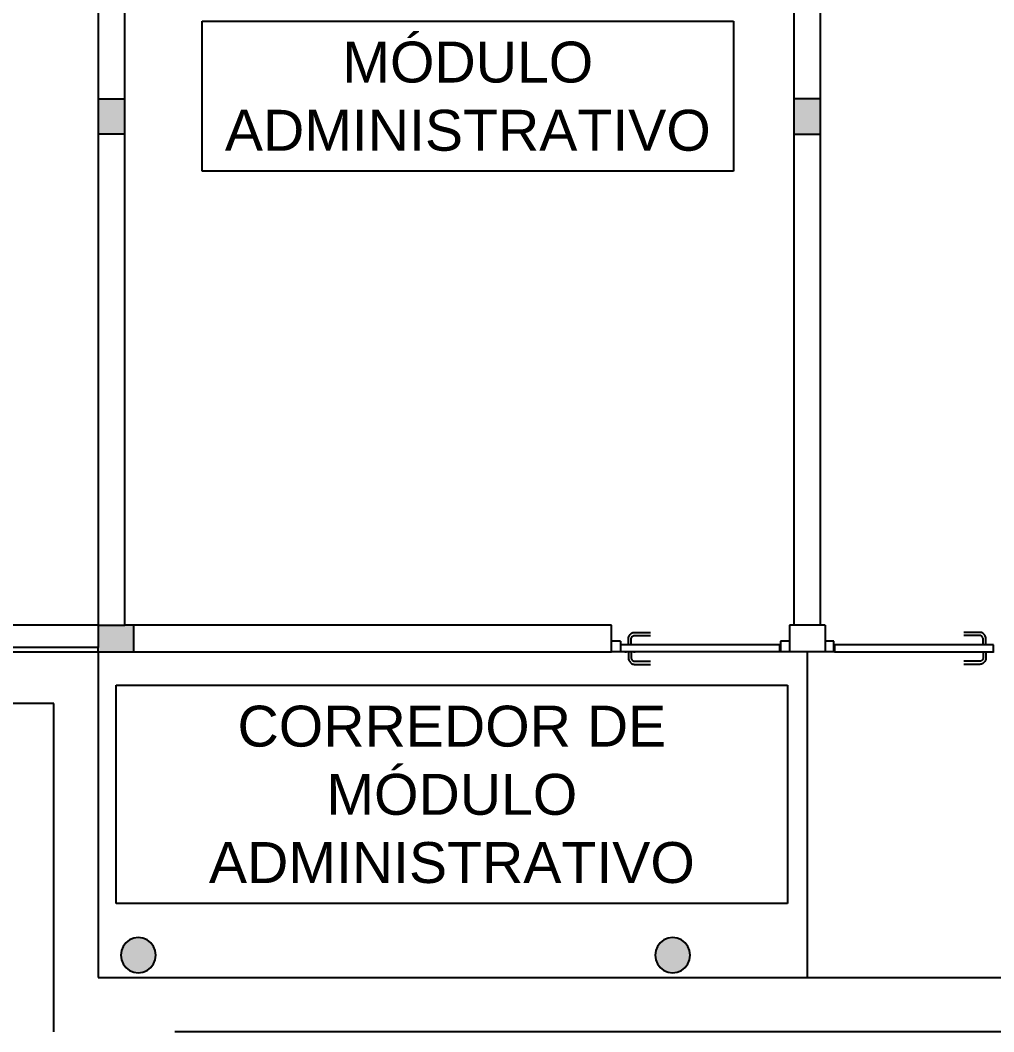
# Model space of a CAD drawing. Header units: metres. Extents: x 258817 to 259192, y 1878716 to 1878911.
# Drawn here: x 259011.48 to 259016.95, y 1878822.47 to 1878828.15 of the extents above; entities that cross this region are included whole.
import ezdxf

# ---------------------------------------------------------------- set-up
doc = ezdxf.new("R2010")
doc.units = ezdxf.units.M
doc.header["$MEASUREMENT"] = 0
doc.linetypes.add('DASHED2', pattern=[0.375, 0.25, -0.125])
doc.layers.add('SectionCutEdges', color=1, linetype='Continuous')
doc.layers.add('Vistas', color=7, linetype='Continuous')
doc.styles.get("Standard").update_dxf_attribs({"font": 'arial.ttf'})

msp = doc.modelspace()

# ---------------------------------------------------------------- hatches: boundary and pattern name
at = {"layer": 'Vistas'}
h = msp.add_hatch(color=256, dxfattribs=at)
h.dxf.hatch_style = 1
h.paths.add_polyline_path([(259020.0496, 1878830.621), (259019.8496, 1878830.621), (259019.8496, 1878830.5448), (259019.8496, 1878830.471), (259020.0496, 1878830.471), (259020.0496, 1878830.5448)])
h.paths.add_polyline_path([(259024.0496, 1878830.621), (259023.8496, 1878830.621), (259023.8496, 1878830.5448), (259023.8496, 1878830.471), (259023.8746, 1878830.471), (259024.0246, 1878830.471), (259024.0496, 1878830.471), (259024.0496, 1878830.5448)])
h.paths.add_polyline_path([(259028.0996, 1878830.621), (259027.8996, 1878830.621), (259027.8996, 1878830.5448), (259027.8996, 1878830.471), (259028.0996, 1878830.471), (259028.0996, 1878830.5448)])
h.paths.add_polyline_path([(259032.0446, 1878830.621), (259031.8446, 1878830.621), (259031.8446, 1878830.5448), (259031.8446, 1878830.471), (259031.8946, 1878830.471), (259032.0446, 1878830.471)])
h.paths.add_polyline_path([(259032.0446, 1878827.711), (259031.8946, 1878827.711), (259031.8946, 1878827.511), (259032.0446, 1878827.511)])
h.paths.add_polyline_path([(259032.0446, 1878824.751), (259031.8946, 1878824.751), (259031.8446, 1878824.751), (259031.8446, 1878824.6772), (259031.8446, 1878824.601), (259032.0446, 1878824.601)])
h.paths.add_polyline_path([(259031.90456, 1878822.84672), (259031.91441, 1878822.87049), (259031.91777, 1878822.896), (259031.91441, 1878822.92151), (259031.90456, 1878822.94529), (259031.8889, 1878822.9657), (259031.86848, 1878822.98137), (259031.84471, 1878822.99121), (259031.8192, 1878822.99457), (259031.79369, 1878822.99121), (259031.76992, 1878822.98137), (259031.7495, 1878822.9657), (259031.73384, 1878822.94529), (259031.72399, 1878822.92151), (259031.72063, 1878822.896), (259031.72399, 1878822.87049), (259031.73384, 1878822.84672), (259031.7495, 1878822.8263), (259031.76992, 1878822.81064), (259031.79369, 1878822.80079), (259031.8192, 1878822.79743), (259031.84471, 1878822.80079), (259031.86848, 1878822.81064), (259031.8889, 1878822.8263)])
h.paths.add_polyline_path([(259028.72124, 1878822.896), (259028.71788, 1878822.92151), (259028.70803, 1878822.94529), (259028.69237, 1878822.9657), (259028.67195, 1878822.98137), (259028.64818, 1878822.99121), (259028.62267, 1878822.99457), (259028.59716, 1878822.99121), (259028.57338, 1878822.98137), (259028.55297, 1878822.9657), (259028.53731, 1878822.94529), (259028.52746, 1878822.92151), (259028.5241, 1878822.896), (259028.52746, 1878822.87049), (259028.53731, 1878822.84672), (259028.55297, 1878822.8263), (259028.57338, 1878822.81064), (259028.59716, 1878822.80079), (259028.62267, 1878822.79743), (259028.64818, 1878822.80079), (259028.67195, 1878822.81064), (259028.69237, 1878822.8263), (259028.70803, 1878822.84672), (259028.71788, 1878822.87049)])
h.paths.add_polyline_path([(259028.0996, 1878824.751), (259027.8996, 1878824.751), (259027.8996, 1878824.6772), (259027.8996, 1878824.601), (259028.0996, 1878824.601), (259028.0996, 1878824.6772)])
h.paths.add_polyline_path([(259025.38325, 1878822.84672), (259025.39309, 1878822.87049), (259025.39645, 1878822.896), (259025.39309, 1878822.92151), (259025.38325, 1878822.94529), (259025.36758, 1878822.9657), (259025.34717, 1878822.98137), (259025.3234, 1878822.99121), (259025.29788, 1878822.99457), (259025.27237, 1878822.99121), (259025.2486, 1878822.98137), (259025.22819, 1878822.9657), (259025.21252, 1878822.94529), (259025.20267, 1878822.92151), (259025.19932, 1878822.896), (259025.20267, 1878822.87049), (259025.21252, 1878822.84672), (259025.22819, 1878822.8263), (259025.2486, 1878822.81064), (259025.27237, 1878822.80079), (259025.29788, 1878822.79743), (259025.3234, 1878822.80079), (259025.34717, 1878822.81064), (259025.36758, 1878822.8263)])
h.paths.add_polyline_path([(259025.2496, 1878824.6772), (259025.2496, 1878824.751), (259025.0496, 1878824.751), (259025.0496, 1878824.661), (259025.0496, 1878824.601), (259025.2496, 1878824.601)])
h.paths.add_polyline_path([(259022.00145, 1878822.896), (259021.99809, 1878822.92151), (259021.98825, 1878822.94529), (259021.97258, 1878822.9657), (259021.95217, 1878822.98137), (259021.9284, 1878822.99121), (259021.90288, 1878822.99457), (259021.87737, 1878822.99121), (259021.8536, 1878822.98137), (259021.83319, 1878822.9657), (259021.81752, 1878822.94529), (259021.80767, 1878822.92151), (259021.80432, 1878822.896), (259021.80767, 1878822.87049), (259021.81752, 1878822.84672), (259021.83319, 1878822.8263), (259021.8536, 1878822.81064), (259021.87737, 1878822.80079), (259021.90288, 1878822.79743), (259021.9284, 1878822.80079), (259021.95217, 1878822.81064), (259021.97258, 1878822.8263), (259021.98825, 1878822.84672), (259021.99809, 1878822.87049)])
h.paths.add_polyline_path([(259024.0496, 1878824.661), (259024.0496, 1878824.751), (259024.0246, 1878824.751), (259023.8746, 1878824.751), (259023.8496, 1878824.751), (259023.8496, 1878824.6772), (259023.8496, 1878824.601), (259024.0496, 1878824.601)])
h.paths.add_polyline_path([(259024.0246, 1878827.711), (259023.8746, 1878827.711), (259023.8746, 1878827.511), (259024.0246, 1878827.511)])
h.paths.add_polyline_path([(259018.67309, 1878822.92151), (259018.66325, 1878822.94529), (259018.64758, 1878822.9657), (259018.62717, 1878822.98137), (259018.6034, 1878822.99121), (259018.57788, 1878822.99457), (259018.55237, 1878822.99121), (259018.5286, 1878822.98137), (259018.50819, 1878822.9657), (259018.49252, 1878822.94529), (259018.48267, 1878822.92151), (259018.47932, 1878822.896), (259018.48267, 1878822.87049), (259018.49252, 1878822.84672), (259018.50819, 1878822.8263), (259018.5286, 1878822.81064), (259018.55237, 1878822.80079), (259018.57788, 1878822.79743), (259018.6034, 1878822.80079), (259018.62717, 1878822.81064), (259018.64758, 1878822.8263), (259018.66325, 1878822.84672), (259018.67309, 1878822.87049), (259018.67645, 1878822.896)])
h.paths.add_polyline_path([(259020.0496, 1878824.6772), (259020.0496, 1878824.751), (259019.8496, 1878824.751), (259019.8496, 1878824.6772), (259019.8496, 1878824.601), (259020.0496, 1878824.601)])
h.paths.add_polyline_path([(259017.1996, 1878824.6772), (259017.1996, 1878824.751), (259016.9996, 1878824.751), (259016.9996, 1878824.661), (259016.9996, 1878824.601), (259017.1996, 1878824.601)])
h.paths.add_polyline_path([(259015.23838, 1878822.92151), (259015.22853, 1878822.94529), (259015.21287, 1878822.9657), (259015.19245, 1878822.98137), (259015.16868, 1878822.99121), (259015.14317, 1878822.99457), (259015.11766, 1878822.99121), (259015.09388, 1878822.98137), (259015.07347, 1878822.9657), (259015.05781, 1878822.94529), (259015.04796, 1878822.92151), (259015.0446, 1878822.896), (259015.04796, 1878822.87049), (259015.05781, 1878822.84672), (259015.07347, 1878822.8263), (259015.09388, 1878822.81064), (259015.11766, 1878822.80079), (259015.14317, 1878822.79743), (259015.16868, 1878822.80079), (259015.19245, 1878822.81064), (259015.21287, 1878822.8263), (259015.22853, 1878822.84672), (259015.23838, 1878822.87049), (259015.24174, 1878822.896)])
h.paths.add_polyline_path([(259012.23521, 1878822.87049), (259012.23857, 1878822.896), (259012.23521, 1878822.92151), (259012.22536, 1878822.94529), (259012.2097, 1878822.9657), (259012.18928, 1878822.98137), (259012.16551, 1878822.99121), (259012.14, 1878822.99457), (259012.11449, 1878822.99121), (259012.09072, 1878822.98137), (259012.0703, 1878822.9657), (259012.05464, 1878822.94529), (259012.04479, 1878822.92151), (259012.04143, 1878822.896), (259012.04479, 1878822.87049), (259012.05464, 1878822.84672), (259012.0703, 1878822.8263), (259012.09072, 1878822.81064), (259012.11449, 1878822.80079), (259012.14, 1878822.79743), (259012.16551, 1878822.80079), (259012.18928, 1878822.81064), (259012.2097, 1878822.8263), (259012.22536, 1878822.84672)])
h.paths.add_polyline_path([(259012.1146, 1878824.751), (259012.0646, 1878824.751), (259011.9146, 1878824.751), (259011.9146, 1878824.6264), (259011.9146, 1878824.601), (259012.1146, 1878824.601)])
h.paths.add_polyline_path([(259012.0646, 1878827.711), (259011.9146, 1878827.711), (259011.9146, 1878827.511), (259012.0646, 1878827.511)])
h.paths.add_polyline_path([(259015.9746, 1878827.711), (259015.8246, 1878827.711), (259015.8246, 1878827.511), (259015.9746, 1878827.511)])
h.paths.add_polyline_path([(259012.1146, 1878830.621), (259011.9146, 1878830.621), (259011.9146, 1878830.546), (259011.9146, 1878830.471), (259012.0646, 1878830.471), (259012.1146, 1878830.471)])
h.paths.add_polyline_path([(259015.9996, 1878830.5448), (259015.9996, 1878830.621), (259015.7996, 1878830.621), (259015.7996, 1878830.471), (259015.8246, 1878830.471), (259015.9746, 1878830.471), (259015.9996, 1878830.471)])

# ---------------------------------------------------------------- linework, layer by layer
at = {"layer": 'SectionCutEdges'}
for p, q in [((259011.9146, 1878830.471), (259011.9146, 1878824.751)), ((259012.0646, 1878824.751), (259012.0646, 1878830.471)), ((259015.8246, 1878830.471), (259015.8246, 1878824.751)), ((259015.9746, 1878824.751), (259015.9746, 1878830.471)), ((259011.9146, 1878827.711), (259012.0646, 1878827.711)), ((259011.9146, 1878827.711), (259011.9146, 1878827.511)), ((259012.0646, 1878827.511), (259012.0646, 1878827.711)), ((259015.8246, 1878827.711), (259015.8246, 1878827.511)), ((259015.9746, 1878827.711), (259015.8246, 1878827.711)), ((259015.9746, 1878827.511), (259015.9746, 1878827.711)), ((259012.0646, 1878827.511), (259011.9146, 1878827.511)), ((259015.8246, 1878827.511), (259015.9746, 1878827.511)), ((259011.9146, 1878824.751), (259012.0646, 1878824.751)), ((259011.9146, 1878824.751), (259011.9146, 1878824.6264)), ((259012.1146, 1878824.751), (259012.0646, 1878824.751)), ((259014.7996, 1878824.751), (259012.1146, 1878824.751)), ((259012.1146, 1878824.601), (259012.1146, 1878824.751)), ((259014.7996, 1878824.601), (259014.7996, 1878824.751)), ((259015.7996, 1878824.751), (259015.7996, 1878824.601)), ((259015.9996, 1878824.751), (259015.7996, 1878824.751)), ((259015.9996, 1878824.751), (259015.9996, 1878824.601)), ((259014.8496, 1878824.661), (259014.7996, 1878824.661)), ((259014.8496, 1878824.661), (259014.8496, 1878824.601)), ((259014.8526, 1878824.601), (259014.8526, 1878824.641)), ((259015.7466, 1878824.641), (259014.8526, 1878824.641)), ((259015.7466, 1878824.601), (259015.7466, 1878824.641)), ((259015.7996, 1878824.661), (259015.7496, 1878824.661)), ((259015.7496, 1878824.661), (259015.7496, 1878824.601)), ((259016.0496, 1878824.661), (259015.9996, 1878824.661)), ((259016.0496, 1878824.601), (259016.0496, 1878824.661)), ((259016.0526, 1878824.641), (259016.0526, 1878824.601)), ((259016.9466, 1878824.641), (259016.0526, 1878824.641)), ((259016.9466, 1878824.601), (259016.9466, 1878824.641)), ((259009.9546, 1878824.601), (259014.7996, 1878824.601)), ((259011.9146, 1878824.6264), (259010.0046, 1878824.6264)), ((259011.9146, 1878824.601), (259011.9146, 1878824.6264)), ((259011.9146, 1878824.601), (259012.1146, 1878824.601)), ((259014.8496, 1878824.601), (259014.7996, 1878824.601)), ((259015.7466, 1878824.601), (259014.8526, 1878824.601)), ((259016.0496, 1878824.601), (259015.7496, 1878824.601)), ((259016.0526, 1878824.601), (259016.9466, 1878824.601)), ((259012.09072, 1878822.98137), (259012.0703, 1878822.9657)), ((259012.11449, 1878822.99121), (259012.09072, 1878822.98137)), ((259012.14, 1878822.99457), (259012.11449, 1878822.99121)), ((259012.16551, 1878822.99121), (259012.14, 1878822.99457)), ((259012.18928, 1878822.98137), (259012.16551, 1878822.99121)), ((259012.2097, 1878822.9657), (259012.18928, 1878822.98137)), ((259015.09388, 1878822.98137), (259015.07347, 1878822.9657)), ((259015.11766, 1878822.99121), (259015.09388, 1878822.98137)), ((259015.14317, 1878822.99457), (259015.11766, 1878822.99121)), ((259015.16868, 1878822.99121), (259015.14317, 1878822.99457)), ((259015.19245, 1878822.98137), (259015.16868, 1878822.99121)), ((259015.21287, 1878822.9657), (259015.19245, 1878822.98137)), ((259012.05464, 1878822.94529), (259012.04479, 1878822.92151)), ((259012.0703, 1878822.9657), (259012.05464, 1878822.94529)), ((259012.22536, 1878822.94529), (259012.2097, 1878822.9657)), ((259012.23521, 1878822.92151), (259012.22536, 1878822.94529)), ((259015.05781, 1878822.94529), (259015.04796, 1878822.92151)), ((259015.07347, 1878822.9657), (259015.05781, 1878822.94529)), ((259015.22853, 1878822.94529), (259015.21287, 1878822.9657)), ((259015.23838, 1878822.92151), (259015.22853, 1878822.94529)), ((259012.04479, 1878822.92151), (259012.04143, 1878822.896)), ((259012.04143, 1878822.896), (259012.04479, 1878822.87049)), ((259012.04479, 1878822.87049), (259012.05464, 1878822.84672)), ((259012.22536, 1878822.84672), (259012.23521, 1878822.87049)), ((259012.23857, 1878822.896), (259012.23521, 1878822.92151)), ((259012.23521, 1878822.87049), (259012.23857, 1878822.896)), ((259015.04796, 1878822.92151), (259015.0446, 1878822.896)), ((259015.0446, 1878822.896), (259015.04796, 1878822.87049)), ((259015.04796, 1878822.87049), (259015.05781, 1878822.84672)), ((259015.22853, 1878822.84672), (259015.23838, 1878822.87049)), ((259015.24174, 1878822.896), (259015.23838, 1878822.92151)), ((259015.23838, 1878822.87049), (259015.24174, 1878822.896)), ((259012.05464, 1878822.84672), (259012.0703, 1878822.8263)), ((259012.0703, 1878822.8263), (259012.09072, 1878822.81064)), ((259012.09072, 1878822.81064), (259012.11449, 1878822.80079)), ((259012.16551, 1878822.80079), (259012.18928, 1878822.81064)), ((259012.18928, 1878822.81064), (259012.2097, 1878822.8263)), ((259012.2097, 1878822.8263), (259012.22536, 1878822.84672)), ((259015.05781, 1878822.84672), (259015.07347, 1878822.8263)), ((259015.07347, 1878822.8263), (259015.09388, 1878822.81064)), ((259015.09388, 1878822.81064), (259015.11766, 1878822.80079)), ((259015.16868, 1878822.80079), (259015.19245, 1878822.81064)), ((259015.19245, 1878822.81064), (259015.21287, 1878822.8263)), ((259015.21287, 1878822.8263), (259015.22853, 1878822.84672)), ((259012.11449, 1878822.80079), (259012.14, 1878822.79743)), ((259012.14, 1878822.79743), (259012.16551, 1878822.80079)), ((259015.11766, 1878822.80079), (259015.14317, 1878822.79743)), ((259015.14317, 1878822.79743), (259015.16868, 1878822.80079))]:
    msp.add_line(p, q, dxfattribs=at)
at = {"layer": 'Vistas'}
for p, q in [((259011.9146, 1878824.751), (259010.0046, 1878824.751)), ((259014.89603, 1878824.68177), (259014.89747, 1878824.68666)), ((259014.89747, 1878824.68666), (259014.89945, 1878824.69129)), ((259014.89945, 1878824.69129), (259014.90195, 1878824.69558)), ((259014.90195, 1878824.69558), (259014.9049, 1878824.69946)), ((259014.9049, 1878824.69946), (259014.90828, 1878824.70287)), ((259014.90828, 1878824.70287), (259014.91201, 1878824.70573)), ((259014.91201, 1878824.70573), (259014.91603, 1878824.70802)), ((259014.91423, 1878824.68474), (259014.91585, 1878824.68687)), ((259014.91585, 1878824.68687), (259014.9177, 1878824.68873)), ((259014.91603, 1878824.70802), (259014.92028, 1878824.70968)), ((259014.9177, 1878824.68873), (259014.91975, 1878824.69031)), ((259014.91975, 1878824.69031), (259014.92195, 1878824.69156)), ((259014.92028, 1878824.70968), (259014.92468, 1878824.71068)), ((259014.92195, 1878824.69156), (259014.92428, 1878824.69247)), ((259014.92428, 1878824.69247), (259014.9267, 1878824.69302)), ((259014.92468, 1878824.71068), (259014.9289, 1878824.711)), ((259014.9267, 1878824.69302), (259014.9294, 1878824.69322)), ((259014.9289, 1878824.711), (259015.01846, 1878824.711)), ((259014.9294, 1878824.69322), (259015.01846, 1878824.69322)), ((259016.8703, 1878824.711), (259016.78074, 1878824.711)), ((259016.8698, 1878824.69322), (259016.78074, 1878824.69322)), ((259016.8725, 1878824.69302), (259016.8698, 1878824.69322)), ((259016.87452, 1878824.71068), (259016.8703, 1878824.711)), ((259016.87492, 1878824.69247), (259016.8725, 1878824.69302)), ((259016.87892, 1878824.70968), (259016.87452, 1878824.71068)), ((259016.87725, 1878824.69156), (259016.87492, 1878824.69247)), ((259016.87945, 1878824.69031), (259016.87725, 1878824.69156)), ((259016.88317, 1878824.70802), (259016.87892, 1878824.70968)), ((259016.8815, 1878824.68873), (259016.87945, 1878824.69031)), ((259016.88335, 1878824.68687), (259016.8815, 1878824.68873)), ((259016.88719, 1878824.70573), (259016.88317, 1878824.70802)), ((259016.88497, 1878824.68474), (259016.88335, 1878824.68687)), ((259016.89092, 1878824.70287), (259016.88719, 1878824.70573)), ((259016.8943, 1878824.69946), (259016.89092, 1878824.70287)), ((259016.89725, 1878824.69558), (259016.8943, 1878824.69946)), ((259016.89975, 1878824.69129), (259016.89725, 1878824.69558)), ((259016.90173, 1878824.68666), (259016.89975, 1878824.69129)), ((259016.90317, 1878824.68177), (259016.90173, 1878824.68666)), ((259014.87846, 1878824.641), (259014.87846, 1878824.64656)), ((259014.89488, 1878824.67185), (259014.89515, 1878824.67671)), ((259014.89488, 1878824.64656), (259014.89488, 1878824.67185)), ((259014.89515, 1878824.67671), (259014.89603, 1878824.68177)), ((259014.91032, 1878824.67127), (259014.9105, 1878824.67438)), ((259014.91032, 1878824.64656), (259014.91032, 1878824.67127)), ((259014.9105, 1878824.67438), (259014.91098, 1878824.67716)), ((259014.91098, 1878824.67716), (259014.91177, 1878824.67984)), ((259014.91177, 1878824.67984), (259014.91286, 1878824.68238)), ((259014.91286, 1878824.68238), (259014.91423, 1878824.68474)), ((259014.92674, 1878824.641), (259014.92674, 1878824.64656)), ((259016.87246, 1878824.641), (259016.87246, 1878824.64656)), ((259016.88634, 1878824.68238), (259016.88497, 1878824.68474)), ((259016.88743, 1878824.67984), (259016.88634, 1878824.68238)), ((259016.88822, 1878824.67716), (259016.88743, 1878824.67984)), ((259016.8887, 1878824.67438), (259016.88822, 1878824.67716)), ((259016.88888, 1878824.67127), (259016.8887, 1878824.67438)), ((259016.88888, 1878824.64656), (259016.88888, 1878824.67127)), ((259016.90405, 1878824.67671), (259016.90317, 1878824.68177)), ((259016.90432, 1878824.67185), (259016.90405, 1878824.67671)), ((259016.90432, 1878824.64656), (259016.90432, 1878824.67185)), ((259016.92074, 1878824.641), (259016.92074, 1878824.64656)), ((259011.9146, 1878824.601), (259011.9146, 1878822.771)), ((259014.8526, 1878824.601), (259014.8496, 1878824.601)), ((259014.87846, 1878824.601), (259014.87846, 1878824.59545)), ((259014.89488, 1878824.59545), (259014.89488, 1878824.57016)), ((259014.91032, 1878824.59545), (259014.91032, 1878824.57074)), ((259014.92674, 1878824.601), (259014.92674, 1878824.59545)), ((259015.7496, 1878824.601), (259015.7466, 1878824.601)), ((259015.8996, 1878824.601), (259015.8996, 1878822.771)), ((259016.0526, 1878824.601), (259016.0496, 1878824.601)), ((259016.87246, 1878824.601), (259016.87246, 1878824.59545)), ((259016.88888, 1878824.59545), (259016.88888, 1878824.57074)), ((259016.90432, 1878824.59545), (259016.90432, 1878824.57016)), ((259016.92074, 1878824.601), (259016.92074, 1878824.59545)), ((259016.9496, 1878824.601), (259016.9466, 1878824.601)), ((259014.89488, 1878824.57016), (259014.89515, 1878824.5653)), ((259014.89515, 1878824.5653), (259014.89603, 1878824.56023)), ((259014.89603, 1878824.56023), (259014.89747, 1878824.55535)), ((259014.89747, 1878824.55535), (259014.89945, 1878824.55072)), ((259014.89945, 1878824.55072), (259014.90195, 1878824.54642)), ((259014.90195, 1878824.54642), (259014.9049, 1878824.54254)), ((259014.9049, 1878824.54254), (259014.90828, 1878824.53914)), ((259014.90828, 1878824.53914), (259014.91201, 1878824.53627)), ((259014.91032, 1878824.57074), (259014.9105, 1878824.56762)), ((259014.9105, 1878824.56762), (259014.91098, 1878824.56484)), ((259014.91098, 1878824.56484), (259014.91177, 1878824.56216)), ((259014.91177, 1878824.56216), (259014.91286, 1878824.55962)), ((259014.91201, 1878824.53627), (259014.91603, 1878824.53399)), ((259014.91286, 1878824.55962), (259014.91423, 1878824.55727)), ((259014.91423, 1878824.55727), (259014.91585, 1878824.55514)), ((259014.91585, 1878824.55514), (259014.9177, 1878824.55327)), ((259014.91603, 1878824.53399), (259014.92028, 1878824.53233)), ((259014.9177, 1878824.55327), (259014.91975, 1878824.5517)), ((259014.91975, 1878824.5517), (259014.92195, 1878824.55045)), ((259014.92028, 1878824.53233), (259014.92468, 1878824.53132)), ((259014.92195, 1878824.55045), (259014.92428, 1878824.54954)), ((259014.92428, 1878824.54954), (259014.9267, 1878824.54898)), ((259014.92468, 1878824.53132), (259014.9289, 1878824.531)), ((259014.9267, 1878824.54898), (259014.9294, 1878824.54878)), ((259014.9289, 1878824.531), (259015.01846, 1878824.531)), ((259014.9294, 1878824.54878), (259015.01846, 1878824.54878)), ((259016.8698, 1878824.54878), (259016.78074, 1878824.54878)), ((259016.8703, 1878824.531), (259016.78074, 1878824.531)), ((259016.8725, 1878824.54898), (259016.8698, 1878824.54878)), ((259016.87452, 1878824.53132), (259016.8703, 1878824.531)), ((259016.87492, 1878824.54954), (259016.8725, 1878824.54898)), ((259016.87892, 1878824.53233), (259016.87452, 1878824.53132)), ((259016.87725, 1878824.55045), (259016.87492, 1878824.54954)), ((259016.87945, 1878824.5517), (259016.87725, 1878824.55045)), ((259016.88317, 1878824.53399), (259016.87892, 1878824.53233)), ((259016.8815, 1878824.55327), (259016.87945, 1878824.5517)), ((259016.88335, 1878824.55514), (259016.8815, 1878824.55327)), ((259016.88719, 1878824.53627), (259016.88317, 1878824.53399)), ((259016.88497, 1878824.55727), (259016.88335, 1878824.55514)), ((259016.88634, 1878824.55962), (259016.88497, 1878824.55727)), ((259016.88743, 1878824.56216), (259016.88634, 1878824.55962)), ((259016.89092, 1878824.53914), (259016.88719, 1878824.53627)), ((259016.88822, 1878824.56484), (259016.88743, 1878824.56216)), ((259016.8887, 1878824.56762), (259016.88822, 1878824.56484)), ((259016.88888, 1878824.57074), (259016.8887, 1878824.56762)), ((259016.8943, 1878824.54254), (259016.89092, 1878824.53914)), ((259016.89725, 1878824.54642), (259016.8943, 1878824.54254)), ((259016.89975, 1878824.55072), (259016.89725, 1878824.54642)), ((259016.90173, 1878824.55535), (259016.89975, 1878824.55072)), ((259016.90317, 1878824.56023), (259016.90173, 1878824.55535)), ((259016.90405, 1878824.5653), (259016.90317, 1878824.56023)), ((259016.90432, 1878824.57016), (259016.90405, 1878824.5653)), ((259011.9146, 1878822.771), (259032.0446, 1878822.771))]:
    msp.add_line(p, q, dxfattribs=at)
at = {"layer": 'Vistas', "linetype": 'DASHED2', "ltscale": 20}
msp.add_lwpolyline([(259011.6646, 1878831.12505), (259032.3446, 1878831.12505), (259032.3446, 1878822.46531), (259011.6646, 1878822.46531), (259011.6646, 1878824.31095), (259006.7446, 1878824.31095), (259006.7446, 1878830.91106), (259011.6646, 1878830.91106)], close=True, dxfattribs=at)

# ---------------------------------------------------------------- next in the draw order: texts
at = {"layer": 'Vistas', "char_height": 0.23, "attachment_point": 1, "bg_fill": 19, "box_fill_scale": 1.5, "bg_fill_color": 256, "bg_fill_transparency": 0}
for s, width, insert in [('\\pxqc;MÓDULO ADMINISTRATIVO', 2.7579011, (259012.61302, 1878828.03227)), ('\\pxqc;CORREDOR DE MÓDULO ADMINISTRATIVO', 3.5418414, (259012.1314, 1878824.29863))]:
    msp.add_mtext_dynamic_manual_height_columns(s, width=width, gutter_width=1.15, heights=[0], dxfattribs=dict(at, insert=insert))

doc.saveas('drawing.dxf')
